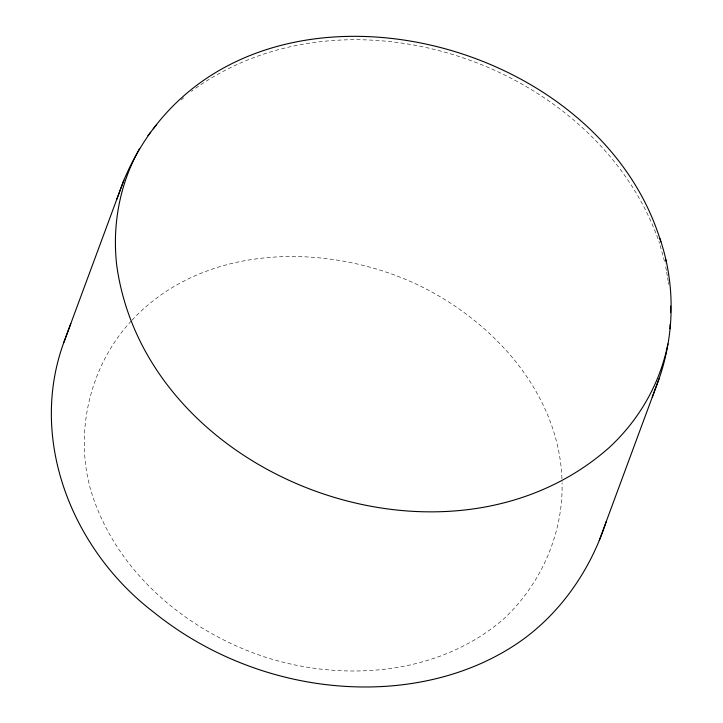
<?xml version="1.0" encoding="UTF-8"?>
<svg xmlns="http://www.w3.org/2000/svg" width="723" height="723" viewBox="0 0 723 723"><rect width="100%" height="100%" fill="white"/><g stroke="black" fill="none" stroke-linecap="round" stroke-linejoin="round"><path stroke-width="0.54" stroke-dasharray="3.62 2.71" d="M131.279 320.985C90.167 365.287 74.198 431.631 90.691 489.896C115.228 571.992 187.483 632.218 267.311 657.794C345.775 682.223 438.716 674.586 502.901 619.638C540.542 585.151 563.344 533.926 562.06 482.792M132.056 320.162C203.235 243.823 324.781 242.232 414.803 283.407C491.965 319.232 559.964 393.077 562.051 481.672M181.166 99.919L183.723 97.795M191.387 91.432L192.978 90.149M195.626 88.251C351.324 -21.347 598.617 65.07 659.593 243.38M660.18 245.54L665.187 263.886M665.747 266.904L666.498 271.27M666.687 272.354L667.428 276.719M667.618 277.813L668.179 281.084M668.368 282.178L668.739 284.356"/><path stroke-width="1.08" d="M670.013 328.73L670.158 324.428M670.564 312.598L670.564 306.118M667.889 343.922C660.036 383.723 638.807 420.316 609.019 447.736L607.926 448.694C446.299 589.769 147.899 479.367 116.972 267.085L116.764 265.648C112.029 225.44 119.666 183.841 139.638 148.522M660.831 241.771C593.908 20.913 222.865 -54.587 123.859 180.208L63.823 342.458C27.98 440.533 72.978 550.42 153.393 611.965L155.129 613.348C211.261 658.111 281.871 684.247 353.628 686.769L355.843 686.85C415.698 688.621 477.261 673.52 525.766 637.433C563.994 608.486 591.513 567.049 606.226 521.617M599.222 540.506L659.259 378.256C674.704 333.267 675.264 283.579 659.909 238.473M63.823 342.458L70.827 323.57M116.864 199.087L123.859 180.208M652.254 397.135L659.259 378.256M147.908 135.599L150.592 132.228M153.276 128.866L156.638 124.663M665.476 258.87L666.434 262.341"/></g></svg>
